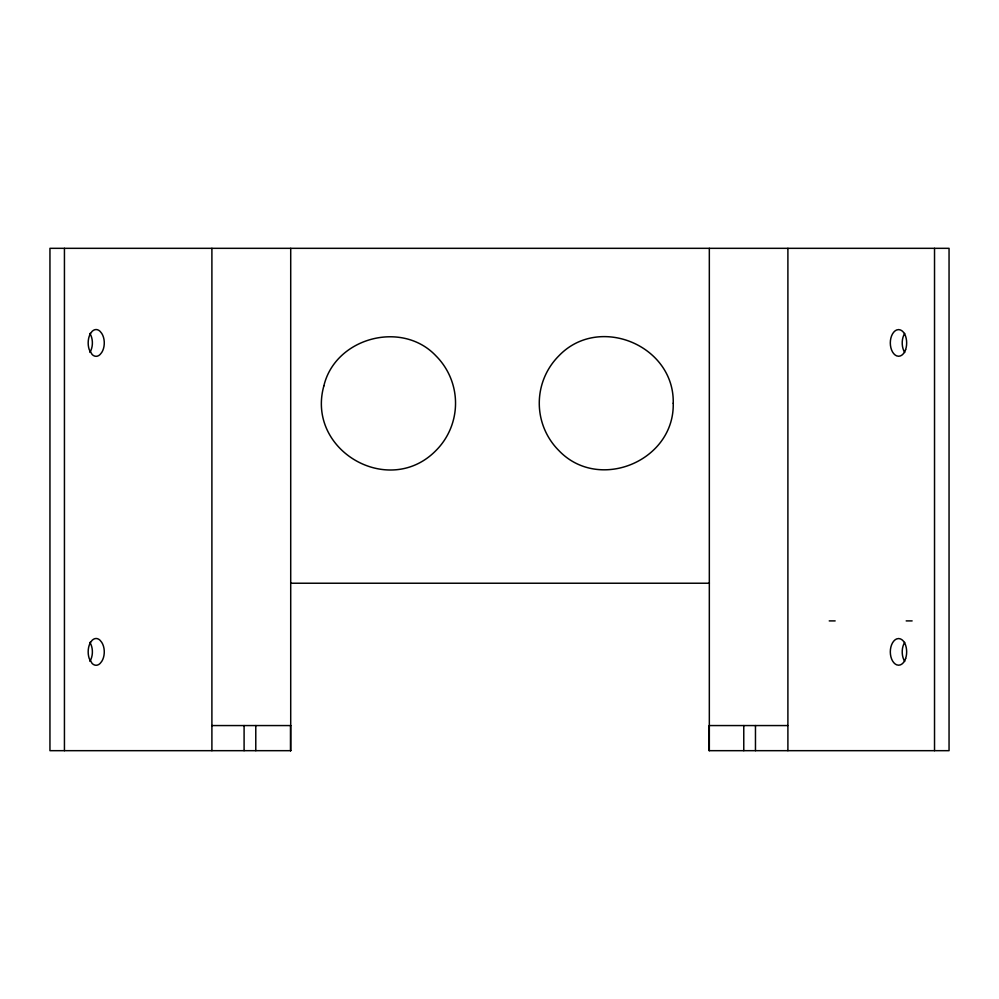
<?xml version="1.0" encoding="UTF-8"?>
<svg xmlns="http://www.w3.org/2000/svg" width="999" height="999" viewBox="0 0 999 999"><rect width="100%" height="100%" fill="white"/><g stroke="black" fill="none" stroke-linecap="round" stroke-linejoin="round"><path stroke-width="1.5" d="M290.709 583.229L709.377 583.229M829.232 620.903L835.152 620.903M906.193 620.903L912.124 620.903M211.9 725.561L290.709 725.561M787.899 725.561L709.14 725.561L709.14 750.674L949.05 750.674L949.05 248.326L49.95 248.326L49.95 750.674L290.746 750.674M934.527 248.326L934.527 750.674M787.899 248.326L787.899 750.674M755.469 725.561L755.469 750.674M743.768 725.561L743.768 750.674M709.327 248.326L709.327 750.674M290.709 248.326L290.709 750.674M290.522 725.561L290.522 750.674M255.781 725.561L255.781 750.674M244.093 725.561L244.093 750.674M211.9 248.326L211.9 750.674M64.436 248.326L64.436 750.674M89.885 642.394A13.374 8.516 -90 0 1 89.885 661.363M89.885 333.454A13.374 8.516 -90 0 1 89.885 352.41M904.694 352.435A13.424 8.492 -90 0 1 904.694 333.441M904.694 661.375A13.424 8.492 -90 0 1 904.694 642.382M323.863 385.876C305.881 450.524 388.923 498.464 435.926 450.574A66.796 66.496 -90 0 0 435.926 355.844C401.96 319.805 335.239 337.674 323.863 385.876M673.226 403.221C674.637 461.051 598.776 492.47 558.878 450.574A66.783 66.446 -90 0 1 558.866 355.844C598.788 313.973 674.625 345.367 673.226 403.221M905.606 349.638C904.52 353.384 900.873 357.605 896.627 355.869A13.399 8.479 -90 0 1 890.309 342.932A13.399 8.479 -90 0 1 896.627 329.97C900.873 328.296 904.52 332.48 905.606 336.238A13.237 7.68 -90 0 1 905.606 349.638M905.606 658.578C904.52 662.325 900.873 666.545 896.627 664.822A13.399 8.479 -90 0 1 890.309 651.885A13.399 8.479 -90 0 1 896.627 638.923C900.873 637.237 904.52 641.42 905.606 645.179A13.237 7.68 -90 0 1 905.606 658.578M90.497 333.466L89.236 336.238A13.249 7.742 -90 0 0 89.236 349.638L92.145 354.533A13.724 8.017 90 0 0 100.075 354.533L101.773 352.41A13.362 8.504 90 0 0 101.773 333.454L100.075 331.331A13.724 8.017 -90 0 0 92.145 331.331L90.497 333.466M90.497 642.407L89.236 645.179A13.249 7.742 -90 0 0 89.236 658.578L92.145 663.486A13.724 8.017 90 0 0 100.075 663.486L101.773 661.35A13.362 8.504 -90 0 0 101.773 642.407L100.075 640.284A13.724 8.017 -90 0 0 92.145 640.284L90.497 642.407"/></g></svg>
